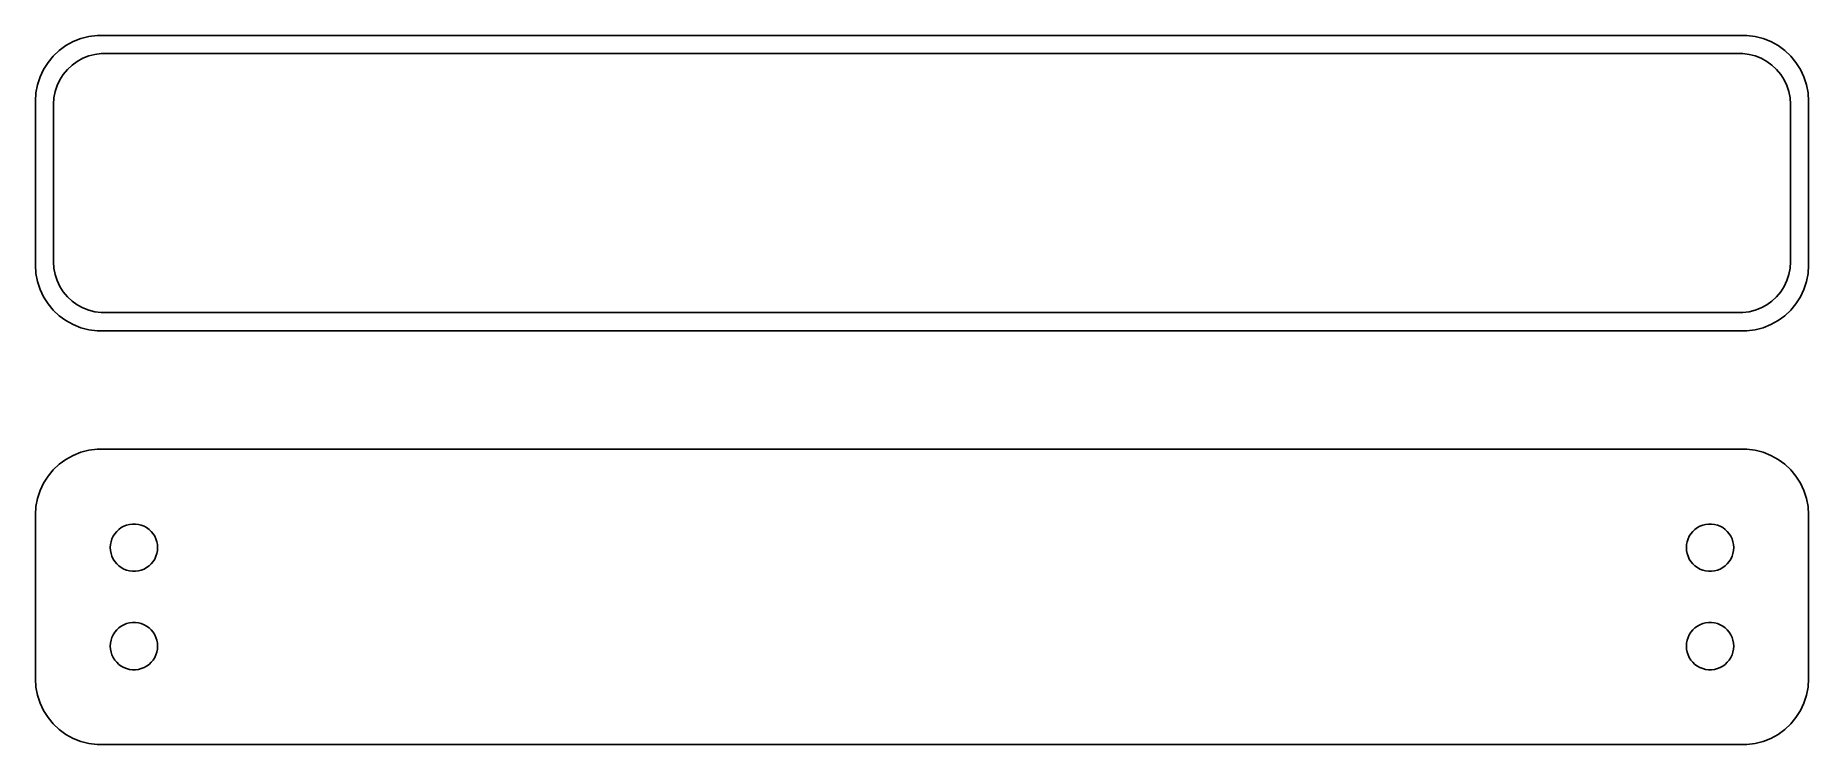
# Model space of a CAD drawing. Header units: metres. Extents: x -68 to 68, y 20 to 74.
import ezdxf

# ---------------------------------------------------------------- set-up
doc = ezdxf.new("R2010")
doc.units = ezdxf.units.M

msp = doc.modelspace()

# ---------------------------------------------------------------- linework, layer by layer
for p, q in [((-65.6871, 73.1026), (-66.1448, 72.6727)), ((-65.1791, 73.4716), (-65.6871, 73.1026)), ((-64.6289, 73.7741), (-65.1791, 73.4716)), ((-64.0451, 74.0053), (-64.6289, 73.7741)), ((-63.4369, 74.1614), (-64.0451, 74.0053)), ((-62.8139, 74.2401), (-63.4369, 74.1614)), ((62.8139, 74.2401), (-62.8139, 74.2401)), ((63.4369, 74.1614), (62.8139, 74.2401)), ((64.0451, 74.0053), (63.4369, 74.1614)), ((64.6289, 73.7741), (64.0451, 74.0053)), ((65.1791, 73.4716), (64.6289, 73.7741)), ((65.6871, 73.1026), (65.1791, 73.4716)), ((66.1448, 72.6727), (65.6871, 73.1026)), ((-66.8815, 71.6588), (-67.1489, 71.0906)), ((-66.5451, 72.1889), (-66.8815, 71.6588)), ((-66.1448, 72.6727), (-66.5451, 72.1889)), ((-65.3805, 71.2744), (-65.0707, 71.6488)), ((-65.0707, 71.6488), (-64.7165, 71.9815)), ((-64.7165, 71.9815), (-64.3234, 72.2671)), ((-64.3234, 72.2671), (-63.8975, 72.5012)), ((-63.8975, 72.5012), (-63.4457, 72.6801)), ((-63.4457, 72.6801), (-62.9751, 72.8009)), ((-62.9751, 72.8009), (-62.493, 72.8618)), ((-62.493, 72.8618), (62.493, 72.8618)), ((62.493, 72.8618), (62.9751, 72.8009)), ((62.9751, 72.8009), (63.4457, 72.6801)), ((63.4457, 72.6801), (63.8975, 72.5012)), ((63.8975, 72.5012), (64.3234, 72.2671)), ((64.3234, 72.2671), (64.7165, 71.9815)), ((64.7165, 71.9815), (65.0707, 71.6488)), ((65.0707, 71.6488), (65.3805, 71.2744)), ((66.5451, 72.1889), (66.1448, 72.6727)), ((66.8815, 71.6588), (66.5451, 72.1889)), ((67.1489, 71.0906), (66.8815, 71.6588)), ((-67.3429, 70.4934), (-67.4606, 69.8767)), ((-67.1489, 71.0906), (-67.3429, 70.4934)), ((-65.9979, 69.9623), (-65.8477, 70.4244)), ((-65.8477, 70.4244), (-65.6408, 70.8641)), ((-65.6408, 70.8641), (-65.3805, 71.2744)), ((65.3805, 71.2744), (65.6408, 70.8641)), ((65.6408, 70.8641), (65.8477, 70.4244)), ((65.8477, 70.4244), (65.9979, 69.9623)), ((67.3429, 70.4934), (67.1489, 71.0906)), ((67.4606, 69.8767), (67.3429, 70.4934)), ((-67.4606, 69.8767), (-67.5, 69.25)), ((-67.5, 69.25), (-67.5, 56.75)), ((-66.1195, 69), (-66.089, 69.485)), ((-66.1195, 57), (-66.1195, 69)), ((-66.089, 69.485), (-65.9979, 69.9623)), ((65.9979, 69.9623), (66.089, 69.485)), ((66.089, 69.485), (66.1195, 69)), ((66.1195, 69), (66.1195, 57)), ((67.5, 69.25), (67.4606, 69.8767)), ((67.5, 56.75), (67.5, 69.25)), ((-67.5, 56.75), (-67.4606, 56.1233)), ((-66.089, 56.515), (-66.1195, 57)), ((66.1195, 57), (66.089, 56.515)), ((67.4606, 56.1233), (67.5, 56.75)), ((-67.4606, 56.1233), (-67.3429, 55.5066)), ((-67.3429, 55.5066), (-67.1489, 54.9094)), ((-65.9979, 56.0377), (-66.089, 56.515)), ((-65.8477, 55.5756), (-65.9979, 56.0377)), ((-65.6408, 55.1359), (-65.8477, 55.5756)), ((65.8477, 55.5756), (65.6408, 55.1359)), ((65.9979, 56.0377), (65.8477, 55.5756)), ((66.089, 56.515), (65.9979, 56.0377)), ((67.1489, 54.9094), (67.3429, 55.5066)), ((67.3429, 55.5066), (67.4606, 56.1233)), ((-67.1489, 54.9094), (-66.8815, 54.3412)), ((-66.8815, 54.3412), (-66.5451, 53.8111)), ((-65.3805, 54.7256), (-65.6408, 55.1359)), ((-65.0707, 54.3512), (-65.3805, 54.7256)), ((-64.7165, 54.0185), (-65.0707, 54.3512)), ((-64.3234, 53.7329), (-64.7165, 54.0185)), ((64.7165, 54.0185), (64.3234, 53.7329)), ((65.0707, 54.3512), (64.7165, 54.0185)), ((65.3805, 54.7256), (65.0707, 54.3512)), ((65.6408, 55.1359), (65.3805, 54.7256)), ((66.5451, 53.8111), (66.8815, 54.3412)), ((66.8815, 54.3412), (67.1489, 54.9094)), ((-66.5451, 53.8111), (-66.1448, 53.3273)), ((-66.1448, 53.3273), (-65.6871, 52.8974)), ((-65.6871, 52.8974), (-65.1791, 52.5284)), ((-63.8975, 53.4988), (-64.3234, 53.7329)), ((-63.4457, 53.3199), (-63.8975, 53.4988)), ((-62.9751, 53.1991), (-63.4457, 53.3199)), ((-62.493, 53.1382), (-62.9751, 53.1991)), ((62.493, 53.1382), (-62.493, 53.1382)), ((62.9751, 53.1991), (62.493, 53.1382)), ((63.4457, 53.3199), (62.9751, 53.1991)), ((63.8975, 53.4988), (63.4457, 53.3199)), ((64.3234, 53.7329), (63.8975, 53.4988)), ((65.1791, 52.5284), (65.6871, 52.8974)), ((65.6871, 52.8974), (66.1448, 53.3273)), ((66.1448, 53.3273), (66.5451, 53.8111)), ((-65.1791, 52.5284), (-64.6289, 52.2259)), ((-64.6289, 52.2259), (-64.0451, 51.9947)), ((-64.0451, 51.9947), (-63.4369, 51.8386)), ((-63.4369, 51.8386), (-62.8139, 51.7599)), ((-62.8139, 51.7599), (62.8139, 51.7599)), ((62.8139, 51.7599), (63.4369, 51.8386)), ((63.4369, 51.8386), (64.0451, 51.9947)), ((64.0451, 51.9947), (64.6289, 52.2259)), ((64.6289, 52.2259), (65.1791, 52.5284)), ((-65.1791, 41.9716), (-65.6871, 41.6026)), ((-64.6289, 42.2741), (-65.1791, 41.9716)), ((-64.0451, 42.5053), (-64.6289, 42.2741)), ((-63.4369, 42.6614), (-64.0451, 42.5053)), ((-62.8139, 42.7401), (-63.4369, 42.6614)), ((62.8139, 42.7401), (-62.8139, 42.7401)), ((63.4369, 42.6614), (62.8139, 42.7401)), ((64.0451, 42.5053), (63.4369, 42.6614)), ((64.6289, 42.2741), (64.0451, 42.5053)), ((65.1791, 41.9716), (64.6289, 42.2741)), ((65.6871, 41.6026), (65.1791, 41.9716)), ((-66.5451, 40.6889), (-66.8815, 40.1588)), ((-66.1448, 41.1727), (-66.5451, 40.6889)), ((-65.6871, 41.6026), (-66.1448, 41.1727)), ((66.1448, 41.1727), (65.6871, 41.6026)), ((66.5451, 40.6889), (66.1448, 41.1727)), ((66.8815, 40.1588), (66.5451, 40.6889)), ((-67.1489, 39.5906), (-67.3429, 38.9934)), ((-66.8815, 40.1588), (-67.1489, 39.5906)), ((67.1489, 39.5906), (66.8815, 40.1588)), ((67.3429, 38.9934), (67.1489, 39.5906)), ((-67.4606, 38.3767), (-67.5, 37.75)), ((-67.3429, 38.9934), (-67.4606, 38.3767)), ((67.4606, 38.3767), (67.3429, 38.9934)), ((67.5, 37.75), (67.4606, 38.3767)), ((-67.5, 37.75), (-67.5, 25.25)), ((-61.4562, 36.308), (-61.3121, 36.4822)), ((-61.3121, 36.4822), (-61.1474, 36.6369)), ((-61.1474, 36.6369), (-60.9645, 36.7698)), ((-60.9645, 36.7698), (-60.7664, 36.8787)), ((-60.7664, 36.8787), (-60.5562, 36.9619)), ((-60.5562, 36.9619), (-60.3373, 37.0181)), ((-60.3373, 37.0181), (-60.113, 37.0464)), ((-60.113, 37.0464), (-59.887, 37.0464)), ((-59.887, 37.0464), (-59.6627, 37.0181)), ((-59.6627, 37.0181), (-59.4438, 36.9619)), ((-59.4438, 36.9619), (-59.2336, 36.8787)), ((-59.2336, 36.8787), (-59.0355, 36.7698)), ((-59.0355, 36.7698), (-58.8526, 36.6369)), ((-58.8526, 36.6369), (-58.6879, 36.4822)), ((-58.6879, 36.4822), (-58.5438, 36.308)), ((58.5438, 36.308), (58.6879, 36.4822)), ((58.6879, 36.4822), (58.8526, 36.6369)), ((58.8526, 36.6369), (59.0355, 36.7698)), ((59.0355, 36.7698), (59.2336, 36.8787)), ((59.2336, 36.8787), (59.4438, 36.9619)), ((59.4438, 36.9619), (59.6627, 37.0181)), ((59.6627, 37.0181), (59.887, 37.0464)), ((59.887, 37.0464), (60.113, 37.0464)), ((60.113, 37.0464), (60.3373, 37.0181)), ((60.3373, 37.0181), (60.5562, 36.9619)), ((60.5562, 36.9619), (60.7664, 36.8787)), ((60.7664, 36.8787), (60.9645, 36.7698)), ((60.9645, 36.7698), (61.1474, 36.6369)), ((61.1474, 36.6369), (61.3121, 36.4822)), ((61.3121, 36.4822), (61.4562, 36.308)), ((67.5, 25.25), (67.5, 37.75)), ((-61.8, 35.25), (-61.7858, 35.4756)), ((-61.7858, 35.0244), (-61.8, 35.25)), ((-61.7858, 35.4756), (-61.7434, 35.6976)), ((-61.7434, 35.6976), (-61.6736, 35.9126)), ((-61.6736, 35.9126), (-61.5773, 36.1171)), ((-61.5773, 36.1171), (-61.4562, 36.308)), ((-58.5438, 36.308), (-58.4226, 36.1171)), ((-58.4226, 36.1171), (-58.3264, 35.9126)), ((-58.3264, 35.9126), (-58.2565, 35.6976)), ((-58.2565, 35.6976), (-58.2142, 35.4756)), ((-58.2142, 35.4756), (-58.2, 35.25)), ((-58.2, 35.25), (-58.2142, 35.0244)), ((58.2, 35.25), (58.2142, 35.4756)), ((58.2142, 35.0244), (58.2, 35.25)), ((58.2142, 35.4756), (58.2565, 35.6976)), ((58.2565, 35.6976), (58.3264, 35.9126)), ((58.3264, 35.9126), (58.4226, 36.1171)), ((58.4226, 36.1171), (58.5438, 36.308)), ((61.4562, 36.308), (61.5773, 36.1171)), ((61.5773, 36.1171), (61.6736, 35.9126)), ((61.6736, 35.9126), (61.7434, 35.6976)), ((61.7434, 35.6976), (61.7858, 35.4756)), ((61.7858, 35.4756), (61.8, 35.25)), ((61.8, 35.25), (61.7858, 35.0244)), ((-61.7434, 34.8024), (-61.7858, 35.0244)), ((-61.6736, 34.5874), (-61.7434, 34.8024)), ((-61.5773, 34.3828), (-61.6736, 34.5874)), ((-61.4562, 34.192), (-61.5773, 34.3828)), ((-61.3121, 34.0178), (-61.4562, 34.192)), ((-61.1474, 33.8631), (-61.3121, 34.0178)), ((-60.9645, 33.7302), (-61.1474, 33.8631)), ((-58.8526, 33.8631), (-59.0355, 33.7302)), ((-58.6879, 34.0178), (-58.8526, 33.8631)), ((-58.5438, 34.192), (-58.6879, 34.0178)), ((-58.4226, 34.3828), (-58.5438, 34.192)), ((-58.3264, 34.5874), (-58.4226, 34.3828)), ((-58.2565, 34.8024), (-58.3264, 34.5874)), ((-58.2142, 35.0244), (-58.2565, 34.8024)), ((58.2565, 34.8024), (58.2142, 35.0244)), ((58.3264, 34.5874), (58.2565, 34.8024)), ((58.4226, 34.3828), (58.3264, 34.5874)), ((58.5438, 34.192), (58.4226, 34.3828)), ((58.6879, 34.0178), (58.5438, 34.192)), ((58.8526, 33.8631), (58.6879, 34.0178)), ((59.0355, 33.7302), (58.8526, 33.8631)), ((61.1474, 33.8631), (60.9645, 33.7302)), ((61.3121, 34.0178), (61.1474, 33.8631)), ((61.4562, 34.192), (61.3121, 34.0178)), ((61.5773, 34.3828), (61.4562, 34.192)), ((61.6736, 34.5874), (61.5773, 34.3828)), ((61.7434, 34.8024), (61.6736, 34.5874)), ((61.7858, 35.0244), (61.7434, 34.8024)), ((-60.7664, 33.6213), (-60.9645, 33.7302)), ((-60.5562, 33.5381), (-60.7664, 33.6213)), ((-60.3373, 33.4819), (-60.5562, 33.5381)), ((-60.113, 33.4536), (-60.3373, 33.4819)), ((-59.887, 33.4536), (-60.113, 33.4536)), ((-59.6627, 33.4819), (-59.887, 33.4536)), ((-59.4438, 33.5381), (-59.6627, 33.4819)), ((-59.2336, 33.6213), (-59.4438, 33.5381)), ((-59.0355, 33.7302), (-59.2336, 33.6213)), ((59.2336, 33.6213), (59.0355, 33.7302)), ((59.4438, 33.5381), (59.2336, 33.6213)), ((59.6627, 33.4819), (59.4438, 33.5381)), ((59.887, 33.4536), (59.6627, 33.4819)), ((60.113, 33.4536), (59.887, 33.4536)), ((60.3373, 33.4819), (60.113, 33.4536)), ((60.5562, 33.5381), (60.3373, 33.4819)), ((60.7664, 33.6213), (60.5562, 33.5381)), ((60.9645, 33.7302), (60.7664, 33.6213)), ((-61.7434, 28.1976), (-61.6736, 28.4126)), ((-61.6736, 28.4126), (-61.5773, 28.6172)), ((-61.5773, 28.6172), (-61.4562, 28.808)), ((-61.4562, 28.808), (-61.3121, 28.9822)), ((-61.3121, 28.9822), (-61.1474, 29.1369)), ((-61.1474, 29.1369), (-60.9645, 29.2698)), ((-60.9645, 29.2698), (-60.7664, 29.3787)), ((-60.7664, 29.3787), (-60.5562, 29.4619)), ((-60.5562, 29.4619), (-60.3373, 29.5181)), ((-60.3373, 29.5181), (-60.113, 29.5464)), ((-60.113, 29.5464), (-59.887, 29.5464)), ((-59.887, 29.5464), (-59.6627, 29.5181)), ((-59.6627, 29.5181), (-59.4438, 29.4619)), ((-59.4438, 29.4619), (-59.2336, 29.3787)), ((-59.2336, 29.3787), (-59.0355, 29.2698)), ((-59.0355, 29.2698), (-58.8526, 29.1369)), ((-58.8526, 29.1369), (-58.6879, 28.9822)), ((-58.6879, 28.9822), (-58.5438, 28.808)), ((-58.5438, 28.808), (-58.4226, 28.6172)), ((-58.4226, 28.6172), (-58.3264, 28.4126)), ((-58.3264, 28.4126), (-58.2565, 28.1976)), ((58.2565, 28.1976), (58.3264, 28.4126)), ((58.3264, 28.4126), (58.4226, 28.6172)), ((58.4226, 28.6172), (58.5438, 28.808)), ((58.5438, 28.808), (58.6879, 28.9822)), ((58.6879, 28.9822), (58.8526, 29.1369)), ((58.8526, 29.1369), (59.0355, 29.2698)), ((59.0355, 29.2698), (59.2336, 29.3787)), ((59.2336, 29.3787), (59.4438, 29.4619)), ((59.4438, 29.4619), (59.6627, 29.5181)), ((59.6627, 29.5181), (59.887, 29.5464)), ((59.887, 29.5464), (60.113, 29.5464)), ((60.113, 29.5464), (60.3373, 29.5181)), ((60.3373, 29.5181), (60.5562, 29.4619)), ((60.5562, 29.4619), (60.7664, 29.3787)), ((60.7664, 29.3787), (60.9645, 29.2698)), ((60.9645, 29.2698), (61.1474, 29.1369)), ((61.1474, 29.1369), (61.3121, 28.9822)), ((61.3121, 28.9822), (61.4562, 28.808)), ((61.4562, 28.808), (61.5773, 28.6172)), ((61.5773, 28.6172), (61.6736, 28.4126)), ((61.6736, 28.4126), (61.7434, 28.1976)), ((-61.8, 27.75), (-61.7858, 27.9756)), ((-61.7858, 27.5244), (-61.8, 27.75)), ((-61.7858, 27.9756), (-61.7434, 28.1976)), ((-61.7434, 27.3024), (-61.7858, 27.5244)), ((-61.6736, 27.0874), (-61.7434, 27.3024)), ((-61.5773, 26.8829), (-61.6736, 27.0874)), ((-58.3264, 27.0874), (-58.4226, 26.8829)), ((-58.2565, 27.3024), (-58.3264, 27.0874)), ((-58.2565, 28.1976), (-58.2142, 27.9756)), ((-58.2142, 27.5244), (-58.2565, 27.3024)), ((-58.2142, 27.9756), (-58.2, 27.75)), ((-58.2, 27.75), (-58.2142, 27.5244)), ((58.2, 27.75), (58.2142, 27.9756)), ((58.2142, 27.5244), (58.2, 27.75)), ((58.2142, 27.9756), (58.2565, 28.1976)), ((58.2565, 27.3024), (58.2142, 27.5244)), ((58.3264, 27.0874), (58.2565, 27.3024)), ((58.4226, 26.8829), (58.3264, 27.0874)), ((61.6736, 27.0874), (61.5773, 26.8829)), ((61.7434, 27.3024), (61.6736, 27.0874)), ((61.7434, 28.1976), (61.7858, 27.9756)), ((61.7858, 27.5244), (61.7434, 27.3024)), ((61.7858, 27.9756), (61.8, 27.75)), ((61.8, 27.75), (61.7858, 27.5244)), ((-61.4562, 26.692), (-61.5773, 26.8829)), ((-61.3121, 26.5178), (-61.4562, 26.692)), ((-61.1474, 26.3631), (-61.3121, 26.5178)), ((-60.9645, 26.2302), (-61.1474, 26.3631)), ((-60.7664, 26.1213), (-60.9645, 26.2302)), ((-60.5562, 26.0381), (-60.7664, 26.1213)), ((-60.3373, 25.9819), (-60.5562, 26.0381)), ((-60.113, 25.9536), (-60.3373, 25.9819)), ((-59.887, 25.9536), (-60.113, 25.9536)), ((-59.6627, 25.9819), (-59.887, 25.9536)), ((-59.4438, 26.0381), (-59.6627, 25.9819)), ((-59.2336, 26.1213), (-59.4438, 26.0381)), ((-59.0355, 26.2302), (-59.2336, 26.1213)), ((-58.8526, 26.3631), (-59.0355, 26.2302)), ((-58.6879, 26.5178), (-58.8526, 26.3631)), ((-58.5438, 26.692), (-58.6879, 26.5178)), ((-58.4226, 26.8829), (-58.5438, 26.692)), ((58.5438, 26.692), (58.4226, 26.8829)), ((58.6879, 26.5178), (58.5438, 26.692)), ((58.8526, 26.3631), (58.6879, 26.5178)), ((59.0355, 26.2302), (58.8526, 26.3631)), ((59.2336, 26.1213), (59.0355, 26.2302)), ((59.4438, 26.0381), (59.2336, 26.1213)), ((59.6627, 25.9819), (59.4438, 26.0381)), ((59.887, 25.9536), (59.6627, 25.9819)), ((60.113, 25.9536), (59.887, 25.9536)), ((60.3373, 25.9819), (60.113, 25.9536)), ((60.5562, 26.0381), (60.3373, 25.9819)), ((60.7664, 26.1213), (60.5562, 26.0381)), ((60.9645, 26.2302), (60.7664, 26.1213)), ((61.1474, 26.3631), (60.9645, 26.2302)), ((61.3121, 26.5178), (61.1474, 26.3631)), ((61.4562, 26.692), (61.3121, 26.5178)), ((61.5773, 26.8829), (61.4562, 26.692)), ((-67.5, 25.25), (-67.4606, 24.6233)), ((-67.4606, 24.6233), (-67.3429, 24.0066)), ((67.3429, 24.0066), (67.4606, 24.6233)), ((67.4606, 24.6233), (67.5, 25.25)), ((-67.3429, 24.0066), (-67.1489, 23.4094)), ((-67.1489, 23.4094), (-66.8815, 22.8412)), ((66.8815, 22.8412), (67.1489, 23.4094)), ((67.1489, 23.4094), (67.3429, 24.0066)), ((-66.8815, 22.8412), (-66.5451, 22.3111)), ((-66.5451, 22.3111), (-66.1448, 21.8273)), ((-66.1448, 21.8273), (-65.6871, 21.3974)), ((65.6871, 21.3974), (66.1448, 21.8273)), ((66.1448, 21.8273), (66.5451, 22.3111)), ((66.5451, 22.3111), (66.8815, 22.8412)), ((-65.6871, 21.3974), (-65.1791, 21.0284)), ((-65.1791, 21.0284), (-64.6289, 20.7259)), ((-64.6289, 20.7259), (-64.0451, 20.4947)), ((-64.0451, 20.4947), (-63.4369, 20.3386)), ((-63.4369, 20.3386), (-62.8139, 20.2599)), ((-62.8139, 20.2599), (62.8139, 20.2599)), ((62.8139, 20.2599), (63.4369, 20.3386)), ((63.4369, 20.3386), (64.0451, 20.4947)), ((64.0451, 20.4947), (64.6289, 20.7259)), ((64.6289, 20.7259), (65.1791, 21.0284)), ((65.1791, 21.0284), (65.6871, 21.3974))]:
    msp.add_line(p, q)

doc.saveas('drawing.dxf')
